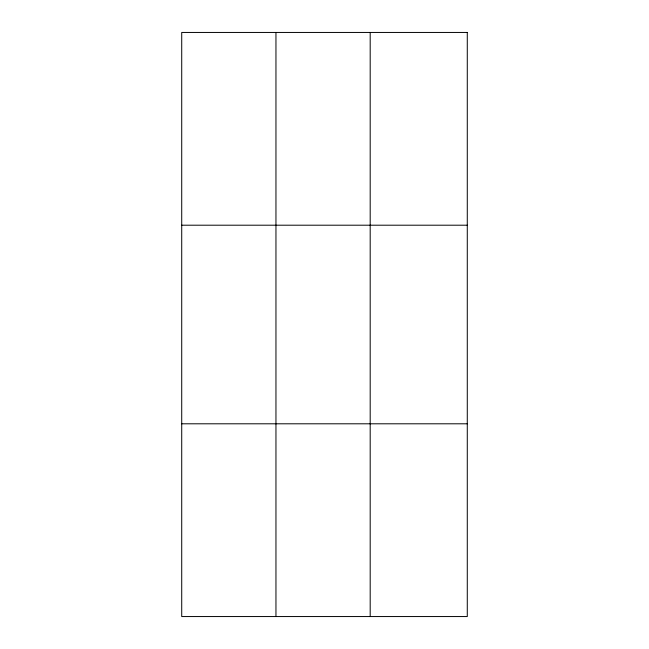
<?xml version="1.0" encoding="UTF-8"?>
<svg xmlns="http://www.w3.org/2000/svg" width="649" height="649" viewBox="0 0 649 649"><rect width="100%" height="100%" fill="white"/><g stroke="black" fill="none" stroke-linecap="round" stroke-linejoin="round"><path stroke-width="0.97" d="M275.955 32.45L275.955 616.55M370.19 32.45L370.19 616.55M181.72 225.203L467.28 225.203M181.72 423.797L467.28 423.797M467.28 32.45L467.28 616.55L181.72 616.55L181.72 32.45L467.28 32.45"/></g></svg>
